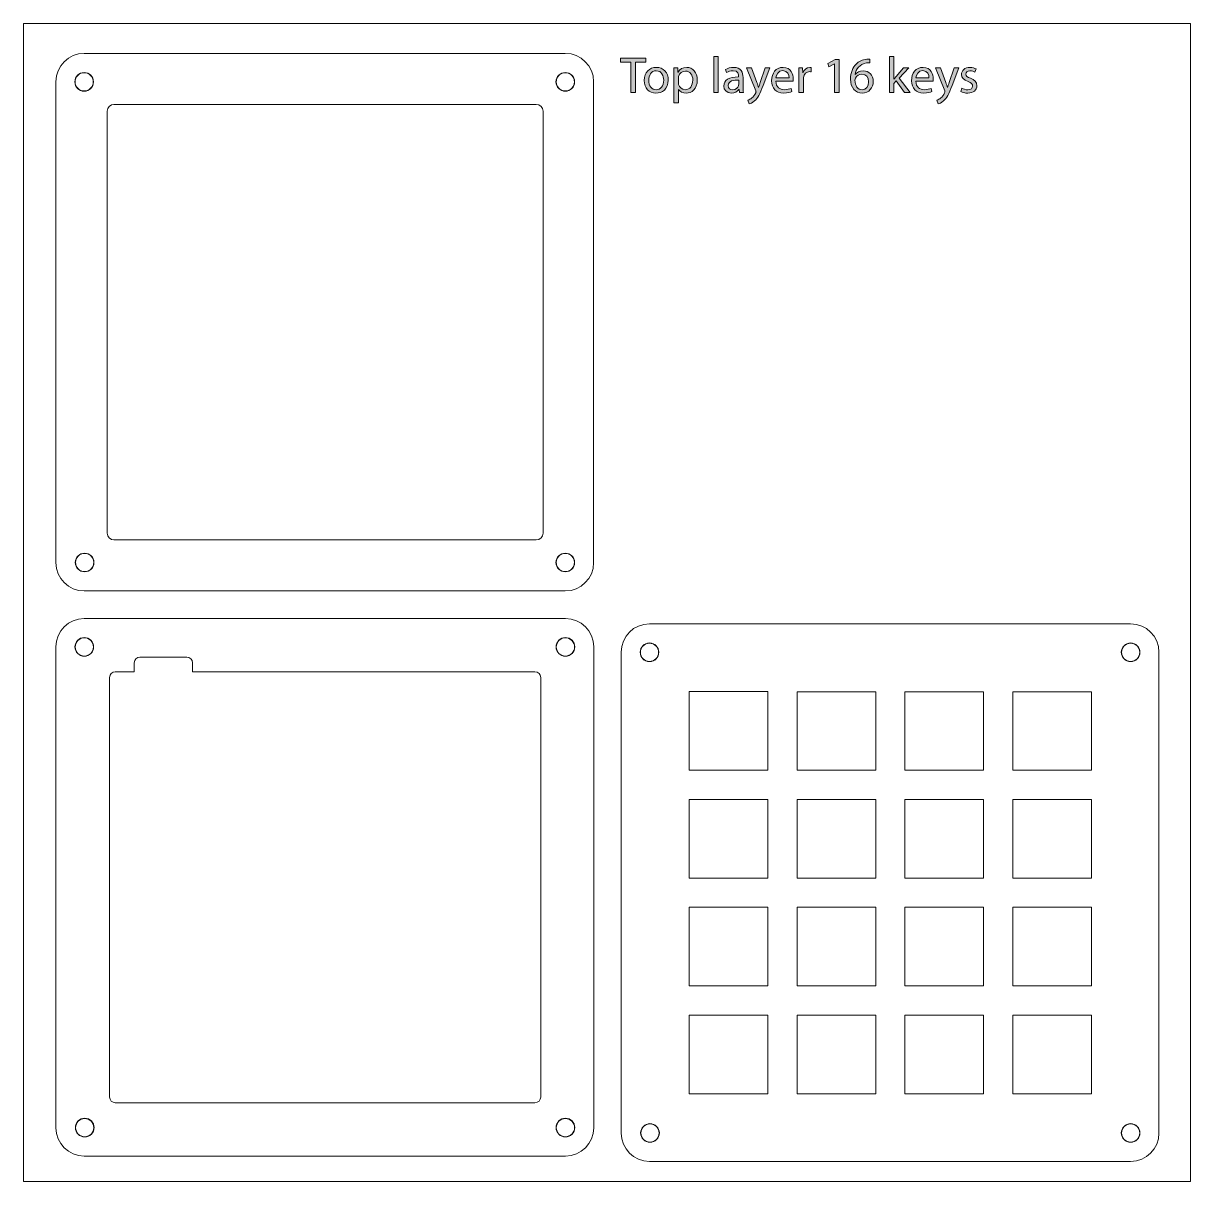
# Model space of a CAD drawing. Header units: millimetres. Extents: x 5 to 670, y 81 to 288.
# Drawn here: x 236.7 to 442.9, y 81.5 to 286.2 of the extents above; entities that cross this region are included whole.
import ezdxf

# ---------------------------------------------------------------- set-up
doc = ezdxf.new("R2010")
doc.units = ezdxf.units.MM
doc.header["$MEASUREMENT"] = 0
doc.layers.add('Hole', color=7, linetype='Continuous', lineweight=0)

# ---------------------------------------------------------------- blocks, each defined once
blk = doc.blocks.new('Block_7')
at = {"layer": 'Hole', "true_color": 0x000000, "transparency": 33554687}
h = blk.add_hatch(color=18, dxfattribs=at)
h.dxf.hatch_style = 2
edge = h.paths.add_edge_path()
edge.add_spline(control_points=[(344.01, 279.36), (344.01, 279.36), (342.17, 279.36), (342.17, 279.36), (342.17, 279.36), (342.17, 280.03), (342.17, 280.03), (342.17, 280.03), (346.66, 280.03), (346.66, 280.03), (346.66, 280.03), (346.66, 279.36), (346.66, 279.36), (346.66, 279.36), (344.8, 279.36), (344.8, 279.36), (344.8, 279.36), (344.8, 273.96), (344.8, 273.96), (344.8, 273.96), (344.01, 273.96), (344.01, 273.96), (344.01, 273.96), (344.01, 279.36), (344.01, 279.36)], knot_values=[0, 0, 0, 0, 1, 1, 1, 2, 2, 2, 3, 3, 3, 4, 4, 4, 5, 5, 5, 6, 6, 6, 7, 7, 7, 8, 8, 8, 8], degree=3, periodic=0)
h = blk.add_hatch(color=18, dxfattribs=at)
h.dxf.hatch_style = 2
edge = h.paths.add_edge_path()
edge.add_spline(control_points=[(347.15, 276.13), (347.15, 275.17), (347.7, 274.45), (348.48, 274.45), (349.23, 274.45), (349.8, 275.17), (349.8, 276.15), (349.8, 276.89), (349.43, 277.82), (348.49, 277.82), (347.56, 277.82), (347.15, 276.96), (347.15, 276.13)], knot_values=[0, 0, 0, 0, 1, 1, 1, 2, 2, 2, 3, 3, 3, 4, 4, 4, 4], degree=3, periodic=0)
edge = h.paths.add_edge_path()
edge.add_spline(control_points=[(350.61, 276.17), (350.61, 274.56), (349.49, 273.86), (348.44, 273.86), (347.26, 273.86), (346.35, 274.72), (346.35, 276.1), (346.35, 277.56), (347.31, 278.42), (348.51, 278.42), (349.76, 278.42), (350.61, 277.51), (350.61, 276.17)], knot_values=[0, 0, 0, 0, 1, 1, 1, 2, 2, 2, 3, 3, 3, 4, 4, 4, 4], degree=3, periodic=0)
h = blk.add_hatch(color=18, dxfattribs=at)
h.dxf.hatch_style = 2
edge = h.paths.add_edge_path()
edge.add_spline(control_points=[(352.39, 275.73), (352.39, 275.62), (352.41, 275.51), (352.43, 275.41), (352.57, 274.86), (353.05, 274.48), (353.61, 274.48), (354.45, 274.48), (354.94, 275.17), (354.94, 276.17), (354.94, 277.04), (354.48, 277.78), (353.64, 277.78), (353.1, 277.78), (352.6, 277.4), (352.44, 276.8), (352.42, 276.7), (352.39, 276.59), (352.39, 276.48), (352.39, 276.48), (352.39, 275.73), (352.39, 275.73)], knot_values=[0, 0, 0, 0, 1, 1, 1, 2, 2, 2, 3, 3, 3, 4, 4, 4, 5, 5, 5, 6, 6, 6, 7, 7, 7, 7], degree=3, periodic=0)
edge = h.paths.add_edge_path()
edge.add_spline(control_points=[(351.61, 276.89), (351.61, 277.45), (351.59, 277.9), (351.57, 278.32), (351.57, 278.32), (352.28, 278.32), (352.28, 278.32), (352.28, 278.32), (352.32, 277.57), (352.32, 277.57), (352.32, 277.57), (352.34, 277.57), (352.34, 277.57), (352.66, 278.1), (353.17, 278.42), (353.88, 278.42), (354.94, 278.42), (355.73, 277.52), (355.73, 276.2), (355.73, 274.63), (354.78, 273.86), (353.75, 273.86), (353.17, 273.86), (352.67, 274.11), (352.41, 274.54), (352.41, 274.54), (352.39, 274.54), (352.39, 274.54), (352.39, 274.54), (352.39, 272.18), (352.39, 272.18), (352.39, 272.18), (351.61, 272.18), (351.61, 272.18), (351.61, 272.18), (351.61, 276.89), (351.61, 276.89)], knot_values=[0, 0, 0, 0, 1, 1, 1, 2, 2, 2, 3, 3, 3, 4, 4, 4, 5, 5, 5, 6, 6, 6, 7, 7, 7, 8, 8, 8, 9, 9, 9, 10, 10, 10, 11, 11, 11, 12, 12, 12, 12], degree=3, periodic=0)
h = blk.add_hatch(color=18, dxfattribs=at)
h.dxf.hatch_style = 2
edge = h.paths.add_edge_path()
edge.add_spline(control_points=[(358.64, 280.35), (358.64, 280.35), (359.43, 280.35), (359.43, 280.35), (359.43, 280.35), (359.43, 273.96), (359.43, 273.96), (359.43, 273.96), (358.64, 273.96), (358.64, 273.96), (358.64, 273.96), (358.64, 280.35), (358.64, 280.35)], knot_values=[0, 0, 0, 0, 1, 1, 1, 2, 2, 2, 3, 3, 3, 4, 4, 4, 4], degree=3, periodic=0)
h = blk.add_hatch(color=18, dxfattribs=at)
h.dxf.hatch_style = 2
edge = h.paths.add_edge_path()
edge.add_spline(control_points=[(363.05, 276.18), (362.19, 276.2), (361.21, 276.05), (361.21, 275.2), (361.21, 274.69), (361.55, 274.45), (361.96, 274.45), (362.52, 274.45), (362.88, 274.81), (363.01, 275.17), (363.04, 275.26), (363.05, 275.35), (363.05, 275.43), (363.05, 275.43), (363.05, 276.18), (363.05, 276.18)], knot_values=[0, 0, 0, 0, 1, 1, 1, 2, 2, 2, 3, 3, 3, 4, 4, 4, 5, 5, 5, 5], degree=3, periodic=0)
edge = h.paths.add_edge_path()
edge.add_spline(control_points=[(363.17, 273.96), (363.17, 273.96), (363.11, 274.51), (363.11, 274.51), (363.11, 274.51), (363.08, 274.51), (363.08, 274.51), (362.84, 274.17), (362.37, 273.86), (361.75, 273.86), (360.87, 273.86), (360.42, 274.48), (360.42, 275.11), (360.42, 276.17), (361.35, 276.74), (363.04, 276.73), (363.04, 276.73), (363.04, 276.82), (363.04, 276.82), (363.04, 277.18), (362.94, 277.83), (362.05, 277.83), (361.64, 277.83), (361.22, 277.7), (360.91, 277.51), (360.91, 277.51), (360.73, 278.03), (360.73, 278.03), (361.09, 278.26), (361.61, 278.42), (362.16, 278.42), (363.5, 278.42), (363.82, 277.51), (363.82, 276.63), (363.82, 276.63), (363.82, 275), (363.82, 275), (363.82, 274.63), (363.84, 274.26), (363.89, 273.96), (363.89, 273.96), (363.17, 273.96), (363.17, 273.96)], knot_values=[0, 0, 0, 0, 1, 1, 1, 2, 2, 2, 3, 3, 3, 4, 4, 4, 5, 5, 5, 6, 6, 6, 7, 7, 7, 8, 8, 8, 9, 9, 9, 10, 10, 10, 11, 11, 11, 12, 12, 12, 13, 13, 13, 14, 14, 14, 14], degree=3, periodic=0)
h = blk.add_hatch(color=18, dxfattribs=at)
h.dxf.hatch_style = 2
edge = h.paths.add_edge_path()
edge.add_spline(control_points=[(371.94, 276.56), (371.95, 277.06), (371.73, 277.85), (370.84, 277.85), (370.04, 277.85), (369.69, 277.11), (369.62, 276.56), (369.62, 276.56), (371.94, 276.56), (371.94, 276.56)], knot_values=[0, 0, 0, 0, 1, 1, 1, 2, 2, 2, 3, 3, 3, 3], degree=3, periodic=0)
edge = h.paths.add_edge_path()
edge.add_spline(control_points=[(369.62, 275.99), (369.63, 274.92), (370.32, 274.48), (371.11, 274.48), (371.68, 274.48), (372.02, 274.58), (372.32, 274.71), (372.32, 274.71), (372.45, 274.14), (372.45, 274.14), (372.17, 274.01), (371.69, 273.87), (371, 273.87), (369.66, 273.87), (368.86, 274.75), (368.86, 276.07), (368.86, 277.38), (369.63, 278.42), (370.9, 278.42), (372.32, 278.42), (372.7, 277.16), (372.7, 276.36), (372.7, 276.2), (372.68, 276.07), (372.68, 275.99), (372.68, 275.99), (369.62, 275.99), (369.62, 275.99)], knot_values=[0, 0, 0, 0, 1, 1, 1, 2, 2, 2, 3, 3, 3, 4, 4, 4, 5, 5, 5, 6, 6, 6, 7, 7, 7, 8, 8, 8, 9, 9, 9, 9], degree=3, periodic=0)
h = blk.add_hatch(color=18, dxfattribs=at)
h.dxf.hatch_style = 2
edge = h.paths.add_edge_path()
edge.add_spline(control_points=[(373.68, 276.96), (373.68, 277.47), (373.67, 277.91), (373.65, 278.32), (373.65, 278.32), (374.34, 278.32), (374.34, 278.32), (374.34, 278.32), (374.37, 277.46), (374.37, 277.46), (374.37, 277.46), (374.4, 277.46), (374.4, 277.46), (374.6, 278.05), (375.08, 278.42), (375.61, 278.42), (375.7, 278.42), (375.76, 278.41), (375.83, 278.39), (375.83, 278.39), (375.83, 277.64), (375.83, 277.64), (375.75, 277.66), (375.67, 277.67), (375.56, 277.67), (375.01, 277.67), (374.61, 277.25), (374.5, 276.65), (374.48, 276.54), (374.47, 276.42), (374.47, 276.28), (374.47, 276.28), (374.47, 273.96), (374.47, 273.96), (374.47, 273.96), (373.68, 273.96), (373.68, 273.96), (373.68, 273.96), (373.68, 276.96), (373.68, 276.96)], knot_values=[0, 0, 0, 0, 1, 1, 1, 2, 2, 2, 3, 3, 3, 4, 4, 4, 5, 5, 5, 6, 6, 6, 7, 7, 7, 8, 8, 8, 9, 9, 9, 10, 10, 10, 11, 11, 11, 12, 12, 12, 13, 13, 13, 13], degree=3, periodic=0)
h = blk.add_hatch(color=18, dxfattribs=at)
h.dxf.hatch_style = 2
edge = h.paths.add_edge_path()
edge.add_spline(control_points=[(380, 279.07), (380, 279.07), (379.98, 279.07), (379.98, 279.07), (379.98, 279.07), (378.97, 278.52), (378.97, 278.52), (378.97, 278.52), (378.81, 279.13), (378.81, 279.13), (378.81, 279.13), (380.09, 279.81), (380.09, 279.81), (380.09, 279.81), (380.77, 279.81), (380.77, 279.81), (380.77, 279.81), (380.77, 273.96), (380.77, 273.96), (380.77, 273.96), (380, 273.96), (380, 273.96), (380, 273.96), (380, 279.07), (380, 279.07)], knot_values=[0, 0, 0, 0, 1, 1, 1, 2, 2, 2, 3, 3, 3, 4, 4, 4, 5, 5, 5, 6, 6, 6, 7, 7, 7, 8, 8, 8, 8], degree=3, periodic=0)
h = blk.add_hatch(color=18, dxfattribs=at)
h.dxf.hatch_style = 2
edge = h.paths.add_edge_path()
edge.add_spline(control_points=[(386.01, 275.88), (386.01, 276.71), (385.54, 277.22), (384.81, 277.22), (384.33, 277.22), (383.89, 276.92), (383.67, 276.5), (383.62, 276.41), (383.58, 276.29), (383.58, 276.15), (383.6, 275.18), (384.04, 274.47), (384.87, 274.47), (385.55, 274.47), (386.01, 275.04), (386.01, 275.88)], knot_values=[0, 0, 0, 0, 1, 1, 1, 2, 2, 2, 3, 3, 3, 4, 4, 4, 5, 5, 5, 5], degree=3, periodic=0)
edge = h.paths.add_edge_path()
edge.add_spline(control_points=[(386.24, 279.25), (386.08, 279.26), (385.87, 279.25), (385.64, 279.22), (384.4, 279.01), (383.75, 278.1), (383.61, 277.14), (383.61, 277.14), (383.64, 277.14), (383.64, 277.14), (383.92, 277.51), (384.4, 277.81), (385.05, 277.81), (386.09, 277.81), (386.81, 277.06), (386.81, 275.92), (386.81, 274.85), (386.09, 273.86), (384.87, 273.86), (383.62, 273.86), (382.8, 274.83), (382.8, 276.35), (382.8, 277.51), (383.21, 278.42), (383.79, 278.99), (384.28, 279.47), (384.92, 279.76), (385.66, 279.86), (385.9, 279.89), (386.09, 279.9), (386.24, 279.9), (386.24, 279.9), (386.24, 279.25), (386.24, 279.25)], knot_values=[0, 0, 0, 0, 1, 1, 1, 2, 2, 2, 3, 3, 3, 4, 4, 4, 5, 5, 5, 6, 6, 6, 7, 7, 7, 8, 8, 8, 9, 9, 9, 10, 10, 10, 11, 11, 11, 11], degree=3, periodic=0)
h = blk.add_hatch(color=18, dxfattribs=at)
h.dxf.hatch_style = 2
edge = h.paths.add_edge_path()
edge.add_spline(control_points=[(390.46, 276.32), (390.46, 276.32), (390.48, 276.32), (390.48, 276.32), (390.59, 276.47), (390.74, 276.66), (390.86, 276.81), (390.86, 276.81), (392.14, 278.32), (392.14, 278.32), (392.14, 278.32), (393.1, 278.32), (393.1, 278.32), (393.1, 278.32), (391.41, 276.53), (391.41, 276.53), (391.41, 276.53), (393.33, 273.96), (393.33, 273.96), (393.33, 273.96), (392.37, 273.96), (392.37, 273.96), (392.37, 273.96), (390.86, 276.05), (390.86, 276.05), (390.86, 276.05), (390.46, 275.6), (390.46, 275.6), (390.46, 275.6), (390.46, 273.96), (390.46, 273.96), (390.46, 273.96), (389.68, 273.96), (389.68, 273.96), (389.68, 273.96), (389.68, 280.35), (389.68, 280.35), (389.68, 280.35), (390.46, 280.35), (390.46, 280.35), (390.46, 280.35), (390.46, 276.32), (390.46, 276.32)], knot_values=[0, 0, 0, 0, 1, 1, 1, 2, 2, 2, 3, 3, 3, 4, 4, 4, 5, 5, 5, 6, 6, 6, 7, 7, 7, 8, 8, 8, 9, 9, 9, 10, 10, 10, 11, 11, 11, 12, 12, 12, 13, 13, 13, 14, 14, 14, 14], degree=3, periodic=0)
h = blk.add_hatch(color=18, dxfattribs=at)
h.dxf.hatch_style = 2
edge = h.paths.add_edge_path()
edge.add_spline(control_points=[(396.66, 276.56), (396.67, 277.06), (396.45, 277.85), (395.56, 277.85), (394.76, 277.85), (394.41, 277.11), (394.35, 276.56), (394.35, 276.56), (396.66, 276.56), (396.66, 276.56)], knot_values=[0, 0, 0, 0, 1, 1, 1, 2, 2, 2, 3, 3, 3, 3], degree=3, periodic=0)
edge = h.paths.add_edge_path()
edge.add_spline(control_points=[(394.34, 275.99), (394.36, 274.92), (395.04, 274.48), (395.83, 274.48), (396.4, 274.48), (396.74, 274.58), (397.04, 274.71), (397.04, 274.71), (397.17, 274.14), (397.17, 274.14), (396.89, 274.01), (396.42, 273.87), (395.72, 273.87), (394.38, 273.87), (393.58, 274.75), (393.58, 276.07), (393.58, 277.38), (394.36, 278.42), (395.63, 278.42), (397.05, 278.42), (397.43, 277.16), (397.43, 276.36), (397.43, 276.2), (397.41, 276.07), (397.4, 275.99), (397.4, 275.99), (394.34, 275.99), (394.34, 275.99)], knot_values=[0, 0, 0, 0, 1, 1, 1, 2, 2, 2, 3, 3, 3, 4, 4, 4, 5, 5, 5, 6, 6, 6, 7, 7, 7, 8, 8, 8, 9, 9, 9, 9], degree=3, periodic=0)
h = blk.add_hatch(color=18, dxfattribs=at)
h.dxf.hatch_style = 2
edge = h.paths.add_edge_path()
edge.add_spline(control_points=[(402.48, 274.77), (402.72, 274.62), (403.13, 274.45), (403.53, 274.45), (404.1, 274.45), (404.37, 274.74), (404.37, 275.1), (404.37, 275.48), (404.15, 275.69), (403.56, 275.9), (402.78, 276.18), (402.41, 276.61), (402.41, 277.14), (402.41, 277.84), (402.98, 278.42), (403.91, 278.42), (404.36, 278.42), (404.74, 278.29), (404.99, 278.14), (404.99, 278.14), (404.79, 277.57), (404.79, 277.57), (404.62, 277.68), (404.3, 277.82), (403.9, 277.82), (403.43, 277.82), (403.17, 277.55), (403.17, 277.23), (403.17, 276.87), (403.43, 276.7), (404, 276.49), (404.75, 276.2), (405.14, 275.82), (405.14, 275.17), (405.14, 274.41), (404.54, 273.87), (403.51, 273.87), (403.03, 273.87), (402.59, 273.99), (402.29, 274.17), (402.29, 274.17), (402.48, 274.77), (402.48, 274.77)], knot_values=[0, 0, 0, 0, 1, 1, 1, 2, 2, 2, 3, 3, 3, 4, 4, 4, 5, 5, 5, 6, 6, 6, 7, 7, 7, 8, 8, 8, 9, 9, 9, 10, 10, 10, 11, 11, 11, 12, 12, 12, 13, 13, 13, 14, 14, 14, 14], degree=3, periodic=0)
h = blk.add_hatch(color=18, dxfattribs=at)
h.dxf.hatch_style = 2
edge = h.paths.add_edge_path()
edge.add_spline(control_points=[(365.31, 278.32), (365.31, 278.32), (366.27, 275.74), (366.27, 275.74), (366.37, 275.45), (366.47, 275.11), (366.55, 274.85), (366.55, 274.85), (366.56, 274.85), (366.56, 274.85), (366.65, 275.11), (366.74, 275.45), (366.84, 275.76), (366.84, 275.76), (367.71, 278.32), (367.71, 278.32), (367.71, 278.32), (368.54, 278.32), (368.54, 278.32), (368.54, 278.32), (367.36, 275.21), (367.36, 275.21), (366.79, 273.72), (366.4, 272.95), (365.86, 272.48), (365.48, 272.14), (365.09, 272.01), (364.89, 271.97), (364.89, 271.97), (364.69, 272.64), (364.69, 272.64), (364.89, 272.7), (365.15, 272.83), (365.39, 273.02), (365.6, 273.19), (365.87, 273.5), (366.05, 273.91), (366.09, 273.99), (366.11, 274.05), (366.11, 274.09), (366.11, 274.14), (366.1, 274.2), (366.06, 274.3), (366.06, 274.3), (364.45, 278.32), (364.45, 278.32), (364.45, 278.32), (365.31, 278.32), (365.31, 278.32)], knot_values=[0, 0, 0, 0, 1, 1, 1, 2, 2, 2, 3, 3, 3, 4, 4, 4, 5, 5, 5, 6, 6, 6, 7, 7, 7, 8, 8, 8, 9, 9, 9, 10, 10, 10, 11, 11, 11, 12, 12, 12, 13, 13, 13, 14, 14, 14, 15, 15, 15, 16, 16, 16, 16], degree=3, periodic=0)
h = blk.add_hatch(color=18, dxfattribs=at)
h.dxf.hatch_style = 2
edge = h.paths.add_edge_path()
edge.add_spline(control_points=[(398.69, 278.32), (398.69, 278.32), (399.65, 275.74), (399.65, 275.74), (399.75, 275.45), (399.85, 275.11), (399.93, 274.85), (399.93, 274.85), (399.95, 274.85), (399.95, 274.85), (400.03, 275.11), (400.12, 275.45), (400.22, 275.76), (400.22, 275.76), (401.09, 278.32), (401.09, 278.32), (401.09, 278.32), (401.93, 278.32), (401.93, 278.32), (401.93, 278.32), (400.74, 275.21), (400.74, 275.21), (400.17, 273.72), (399.78, 272.95), (399.24, 272.48), (398.86, 272.14), (398.47, 272.01), (398.27, 271.97), (398.27, 271.97), (398.07, 272.64), (398.07, 272.64), (398.27, 272.7), (398.53, 272.83), (398.77, 273.02), (398.98, 273.19), (399.25, 273.5), (399.43, 273.91), (399.47, 273.99), (399.49, 274.05), (399.49, 274.09), (399.49, 274.14), (399.48, 274.2), (399.44, 274.3), (399.44, 274.3), (397.83, 278.32), (397.83, 278.32), (397.83, 278.32), (398.69, 278.32), (398.69, 278.32)], knot_values=[0, 0, 0, 0, 1, 1, 1, 2, 2, 2, 3, 3, 3, 4, 4, 4, 5, 5, 5, 6, 6, 6, 7, 7, 7, 8, 8, 8, 9, 9, 9, 10, 10, 10, 11, 11, 11, 12, 12, 12, 13, 13, 13, 14, 14, 14, 15, 15, 15, 16, 16, 16, 16], degree=3, periodic=0)
at = {"layer": 'Hole'}
for points, knots in [([(344.01, 279.36), (344.01, 279.36), (342.17, 279.36), (342.17, 279.36), (342.17, 279.36), (342.17, 280.03), (342.17, 280.03), (342.17, 280.03), (346.66, 280.03), (346.66, 280.03), (346.66, 280.03), (346.66, 279.36), (346.66, 279.36), (346.66, 279.36), (344.8, 279.36), (344.8, 279.36), (344.8, 279.36), (344.8, 273.96), (344.8, 273.96), (344.8, 273.96), (344.01, 273.96), (344.01, 273.96), (344.01, 273.96), (344.01, 279.36), (344.01, 279.36)], [0, 0, 0, 0, 1, 1, 1, 2, 2, 2, 3, 3, 3, 4, 4, 4, 5, 5, 5, 6, 6, 6, 7, 7, 7, 8, 8, 8, 8]), ([(350.61, 276.17), (350.61, 274.56), (349.49, 273.86), (348.44, 273.86), (347.26, 273.86), (346.35, 274.72), (346.35, 276.1), (346.35, 277.56), (347.31, 278.42), (348.51, 278.42), (349.76, 278.42), (350.61, 277.51), (350.61, 276.17)], [0, 0, 0, 0, 1, 1, 1, 2, 2, 2, 3, 3, 3, 4, 4, 4, 4]), ([(351.61, 276.89), (351.61, 277.45), (351.59, 277.9), (351.57, 278.32), (351.57, 278.32), (352.28, 278.32), (352.28, 278.32), (352.28, 278.32), (352.32, 277.57), (352.32, 277.57), (352.32, 277.57), (352.34, 277.57), (352.34, 277.57), (352.66, 278.1), (353.17, 278.42), (353.88, 278.42), (354.94, 278.42), (355.73, 277.52), (355.73, 276.2), (355.73, 274.63), (354.78, 273.86), (353.75, 273.86), (353.17, 273.86), (352.67, 274.11), (352.41, 274.54), (352.41, 274.54), (352.39, 274.54), (352.39, 274.54), (352.39, 274.54), (352.39, 272.18), (352.39, 272.18), (352.39, 272.18), (351.61, 272.18), (351.61, 272.18), (351.61, 272.18), (351.61, 276.89), (351.61, 276.89)], [0, 0, 0, 0, 1, 1, 1, 2, 2, 2, 3, 3, 3, 4, 4, 4, 5, 5, 5, 6, 6, 6, 7, 7, 7, 8, 8, 8, 9, 9, 9, 10, 10, 10, 11, 11, 11, 12, 12, 12, 12]), ([(358.64, 280.35), (358.64, 280.35), (359.43, 280.35), (359.43, 280.35), (359.43, 280.35), (359.43, 273.96), (359.43, 273.96), (359.43, 273.96), (358.64, 273.96), (358.64, 273.96), (358.64, 273.96), (358.64, 280.35), (358.64, 280.35)], [0, 0, 0, 0, 1, 1, 1, 2, 2, 2, 3, 3, 3, 4, 4, 4, 4]), ([(363.17, 273.96), (363.17, 273.96), (363.11, 274.51), (363.11, 274.51), (363.11, 274.51), (363.08, 274.51), (363.08, 274.51), (362.84, 274.17), (362.37, 273.86), (361.75, 273.86), (360.87, 273.86), (360.42, 274.48), (360.42, 275.11), (360.42, 276.17), (361.35, 276.74), (363.04, 276.73), (363.04, 276.73), (363.04, 276.82), (363.04, 276.82), (363.04, 277.18), (362.94, 277.83), (362.05, 277.83), (361.64, 277.83), (361.22, 277.7), (360.91, 277.51), (360.91, 277.51), (360.73, 278.03), (360.73, 278.03), (361.09, 278.26), (361.61, 278.42), (362.16, 278.42), (363.5, 278.42), (363.82, 277.51), (363.82, 276.63), (363.82, 276.63), (363.82, 275), (363.82, 275), (363.82, 274.63), (363.84, 274.26), (363.89, 273.96), (363.89, 273.96), (363.17, 273.96), (363.17, 273.96)], [0, 0, 0, 0, 1, 1, 1, 2, 2, 2, 3, 3, 3, 4, 4, 4, 5, 5, 5, 6, 6, 6, 7, 7, 7, 8, 8, 8, 9, 9, 9, 10, 10, 10, 11, 11, 11, 12, 12, 12, 13, 13, 13, 14, 14, 14, 14]), ([(369.62, 275.99), (369.63, 274.92), (370.32, 274.48), (371.11, 274.48), (371.68, 274.48), (372.02, 274.58), (372.32, 274.71), (372.32, 274.71), (372.45, 274.14), (372.45, 274.14), (372.17, 274.01), (371.69, 273.87), (371, 273.87), (369.66, 273.87), (368.86, 274.75), (368.86, 276.07), (368.86, 277.38), (369.63, 278.42), (370.9, 278.42), (372.32, 278.42), (372.7, 277.16), (372.7, 276.36), (372.7, 276.2), (372.68, 276.07), (372.68, 275.99), (372.68, 275.99), (369.62, 275.99), (369.62, 275.99)], [0, 0, 0, 0, 1, 1, 1, 2, 2, 2, 3, 3, 3, 4, 4, 4, 5, 5, 5, 6, 6, 6, 7, 7, 7, 8, 8, 8, 9, 9, 9, 9]), ([(373.68, 276.96), (373.68, 277.47), (373.67, 277.91), (373.65, 278.32), (373.65, 278.32), (374.34, 278.32), (374.34, 278.32), (374.34, 278.32), (374.37, 277.46), (374.37, 277.46), (374.37, 277.46), (374.4, 277.46), (374.4, 277.46), (374.6, 278.05), (375.08, 278.42), (375.61, 278.42), (375.7, 278.42), (375.76, 278.41), (375.83, 278.39), (375.83, 278.39), (375.83, 277.64), (375.83, 277.64), (375.75, 277.66), (375.67, 277.67), (375.56, 277.67), (375.01, 277.67), (374.61, 277.25), (374.5, 276.65), (374.48, 276.54), (374.47, 276.42), (374.47, 276.28), (374.47, 276.28), (374.47, 273.96), (374.47, 273.96), (374.47, 273.96), (373.68, 273.96), (373.68, 273.96), (373.68, 273.96), (373.68, 276.96), (373.68, 276.96)], [0, 0, 0, 0, 1, 1, 1, 2, 2, 2, 3, 3, 3, 4, 4, 4, 5, 5, 5, 6, 6, 6, 7, 7, 7, 8, 8, 8, 9, 9, 9, 10, 10, 10, 11, 11, 11, 12, 12, 12, 13, 13, 13, 13]), ([(380, 279.07), (380, 279.07), (379.98, 279.07), (379.98, 279.07), (379.98, 279.07), (378.97, 278.52), (378.97, 278.52), (378.97, 278.52), (378.81, 279.13), (378.81, 279.13), (378.81, 279.13), (380.09, 279.81), (380.09, 279.81), (380.09, 279.81), (380.77, 279.81), (380.77, 279.81), (380.77, 279.81), (380.77, 273.96), (380.77, 273.96), (380.77, 273.96), (380, 273.96), (380, 273.96), (380, 273.96), (380, 279.07), (380, 279.07)], [0, 0, 0, 0, 1, 1, 1, 2, 2, 2, 3, 3, 3, 4, 4, 4, 5, 5, 5, 6, 6, 6, 7, 7, 7, 8, 8, 8, 8]), ([(386.24, 279.25), (386.08, 279.26), (385.87, 279.25), (385.64, 279.22), (384.4, 279.01), (383.75, 278.1), (383.61, 277.14), (383.61, 277.14), (383.64, 277.14), (383.64, 277.14), (383.92, 277.51), (384.4, 277.81), (385.05, 277.81), (386.09, 277.81), (386.81, 277.06), (386.81, 275.92), (386.81, 274.85), (386.09, 273.86), (384.87, 273.86), (383.62, 273.86), (382.8, 274.83), (382.8, 276.35), (382.8, 277.51), (383.21, 278.42), (383.79, 278.99), (384.28, 279.47), (384.92, 279.76), (385.66, 279.86), (385.9, 279.89), (386.09, 279.9), (386.24, 279.9), (386.24, 279.9), (386.24, 279.25), (386.24, 279.25)], [0, 0, 0, 0, 1, 1, 1, 2, 2, 2, 3, 3, 3, 4, 4, 4, 5, 5, 5, 6, 6, 6, 7, 7, 7, 8, 8, 8, 9, 9, 9, 10, 10, 10, 11, 11, 11, 11]), ([(390.46, 276.32), (390.46, 276.32), (390.48, 276.32), (390.48, 276.32), (390.59, 276.47), (390.74, 276.66), (390.86, 276.81), (390.86, 276.81), (392.14, 278.32), (392.14, 278.32), (392.14, 278.32), (393.1, 278.32), (393.1, 278.32), (393.1, 278.32), (391.41, 276.53), (391.41, 276.53), (391.41, 276.53), (393.33, 273.96), (393.33, 273.96), (393.33, 273.96), (392.37, 273.96), (392.37, 273.96), (392.37, 273.96), (390.86, 276.05), (390.86, 276.05), (390.86, 276.05), (390.46, 275.6), (390.46, 275.6), (390.46, 275.6), (390.46, 273.96), (390.46, 273.96), (390.46, 273.96), (389.68, 273.96), (389.68, 273.96), (389.68, 273.96), (389.68, 280.35), (389.68, 280.35), (389.68, 280.35), (390.46, 280.35), (390.46, 280.35), (390.46, 280.35), (390.46, 276.32), (390.46, 276.32)], [0, 0, 0, 0, 1, 1, 1, 2, 2, 2, 3, 3, 3, 4, 4, 4, 5, 5, 5, 6, 6, 6, 7, 7, 7, 8, 8, 8, 9, 9, 9, 10, 10, 10, 11, 11, 11, 12, 12, 12, 13, 13, 13, 14, 14, 14, 14]), ([(394.34, 275.99), (394.36, 274.92), (395.04, 274.48), (395.83, 274.48), (396.4, 274.48), (396.74, 274.58), (397.04, 274.71), (397.04, 274.71), (397.17, 274.14), (397.17, 274.14), (396.89, 274.01), (396.42, 273.87), (395.72, 273.87), (394.38, 273.87), (393.58, 274.75), (393.58, 276.07), (393.58, 277.38), (394.36, 278.42), (395.63, 278.42), (397.05, 278.42), (397.43, 277.16), (397.43, 276.36), (397.43, 276.2), (397.41, 276.07), (397.4, 275.99), (397.4, 275.99), (394.34, 275.99), (394.34, 275.99)], [0, 0, 0, 0, 1, 1, 1, 2, 2, 2, 3, 3, 3, 4, 4, 4, 5, 5, 5, 6, 6, 6, 7, 7, 7, 8, 8, 8, 9, 9, 9, 9]), ([(402.48, 274.77), (402.72, 274.62), (403.13, 274.45), (403.53, 274.45), (404.1, 274.45), (404.37, 274.74), (404.37, 275.1), (404.37, 275.48), (404.15, 275.69), (403.56, 275.9), (402.78, 276.18), (402.41, 276.61), (402.41, 277.14), (402.41, 277.84), (402.98, 278.42), (403.91, 278.42), (404.36, 278.42), (404.74, 278.29), (404.99, 278.14), (404.99, 278.14), (404.79, 277.57), (404.79, 277.57), (404.62, 277.68), (404.3, 277.82), (403.9, 277.82), (403.43, 277.82), (403.17, 277.55), (403.17, 277.23), (403.17, 276.87), (403.43, 276.7), (404, 276.49), (404.75, 276.2), (405.14, 275.82), (405.14, 275.17), (405.14, 274.41), (404.54, 273.87), (403.51, 273.87), (403.03, 273.87), (402.59, 273.99), (402.29, 274.17), (402.29, 274.17), (402.48, 274.77), (402.48, 274.77)], [0, 0, 0, 0, 1, 1, 1, 2, 2, 2, 3, 3, 3, 4, 4, 4, 5, 5, 5, 6, 6, 6, 7, 7, 7, 8, 8, 8, 9, 9, 9, 10, 10, 10, 11, 11, 11, 12, 12, 12, 13, 13, 13, 14, 14, 14, 14]), ([(347.15, 276.13), (347.15, 275.17), (347.7, 274.45), (348.48, 274.45), (349.23, 274.45), (349.8, 275.17), (349.8, 276.15), (349.8, 276.89), (349.43, 277.82), (348.49, 277.82), (347.56, 277.82), (347.15, 276.96), (347.15, 276.13)], [0, 0, 0, 0, 1, 1, 1, 2, 2, 2, 3, 3, 3, 4, 4, 4, 4]), ([(352.39, 275.73), (352.39, 275.62), (352.41, 275.51), (352.43, 275.41), (352.57, 274.86), (353.05, 274.48), (353.61, 274.48), (354.45, 274.48), (354.94, 275.17), (354.94, 276.17), (354.94, 277.04), (354.48, 277.78), (353.64, 277.78), (353.1, 277.78), (352.6, 277.4), (352.44, 276.8), (352.42, 276.7), (352.39, 276.59), (352.39, 276.48), (352.39, 276.48), (352.39, 275.73), (352.39, 275.73)], [0, 0, 0, 0, 1, 1, 1, 2, 2, 2, 3, 3, 3, 4, 4, 4, 5, 5, 5, 6, 6, 6, 7, 7, 7, 7]), ([(365.31, 278.32), (365.31, 278.32), (366.27, 275.74), (366.27, 275.74), (366.37, 275.45), (366.47, 275.11), (366.55, 274.85), (366.55, 274.85), (366.56, 274.85), (366.56, 274.85), (366.65, 275.11), (366.74, 275.45), (366.84, 275.76), (366.84, 275.76), (367.71, 278.32), (367.71, 278.32), (367.71, 278.32), (368.54, 278.32), (368.54, 278.32), (368.54, 278.32), (367.36, 275.21), (367.36, 275.21), (366.79, 273.72), (366.4, 272.95), (365.86, 272.48), (365.48, 272.14), (365.09, 272.01), (364.89, 271.97), (364.89, 271.97), (364.69, 272.64), (364.69, 272.64), (364.89, 272.7), (365.15, 272.83), (365.39, 273.02), (365.6, 273.19), (365.87, 273.5), (366.05, 273.91), (366.09, 273.99), (366.11, 274.05), (366.11, 274.09), (366.11, 274.14), (366.1, 274.2), (366.06, 274.3), (366.06, 274.3), (364.45, 278.32), (364.45, 278.32), (364.45, 278.32), (365.31, 278.32), (365.31, 278.32)], [0, 0, 0, 0, 1, 1, 1, 2, 2, 2, 3, 3, 3, 4, 4, 4, 5, 5, 5, 6, 6, 6, 7, 7, 7, 8, 8, 8, 9, 9, 9, 10, 10, 10, 11, 11, 11, 12, 12, 12, 13, 13, 13, 14, 14, 14, 15, 15, 15, 16, 16, 16, 16]), ([(371.94, 276.56), (371.95, 277.06), (371.73, 277.85), (370.84, 277.85), (370.04, 277.85), (369.69, 277.11), (369.62, 276.56), (369.62, 276.56), (371.94, 276.56), (371.94, 276.56)], [0, 0, 0, 0, 1, 1, 1, 2, 2, 2, 3, 3, 3, 3]), ([(386.01, 275.88), (386.01, 276.71), (385.54, 277.22), (384.81, 277.22), (384.33, 277.22), (383.89, 276.92), (383.67, 276.5), (383.62, 276.41), (383.58, 276.29), (383.58, 276.15), (383.6, 275.18), (384.04, 274.47), (384.87, 274.47), (385.55, 274.47), (386.01, 275.04), (386.01, 275.88)], [0, 0, 0, 0, 1, 1, 1, 2, 2, 2, 3, 3, 3, 4, 4, 4, 5, 5, 5, 5]), ([(396.66, 276.56), (396.67, 277.06), (396.45, 277.85), (395.56, 277.85), (394.76, 277.85), (394.41, 277.11), (394.35, 276.56), (394.35, 276.56), (396.66, 276.56), (396.66, 276.56)], [0, 0, 0, 0, 1, 1, 1, 2, 2, 2, 3, 3, 3, 3]), ([(398.69, 278.32), (398.69, 278.32), (399.65, 275.74), (399.65, 275.74), (399.75, 275.45), (399.85, 275.11), (399.93, 274.85), (399.93, 274.85), (399.95, 274.85), (399.95, 274.85), (400.03, 275.11), (400.12, 275.45), (400.22, 275.76), (400.22, 275.76), (401.09, 278.32), (401.09, 278.32), (401.09, 278.32), (401.93, 278.32), (401.93, 278.32), (401.93, 278.32), (400.74, 275.21), (400.74, 275.21), (400.17, 273.72), (399.78, 272.95), (399.24, 272.48), (398.86, 272.14), (398.47, 272.01), (398.27, 271.97), (398.27, 271.97), (398.07, 272.64), (398.07, 272.64), (398.27, 272.7), (398.53, 272.83), (398.77, 273.02), (398.98, 273.19), (399.25, 273.5), (399.43, 273.91), (399.47, 273.99), (399.49, 274.05), (399.49, 274.09), (399.49, 274.14), (399.48, 274.2), (399.44, 274.3), (399.44, 274.3), (397.83, 278.32), (397.83, 278.32), (397.83, 278.32), (398.69, 278.32), (398.69, 278.32)], [0, 0, 0, 0, 1, 1, 1, 2, 2, 2, 3, 3, 3, 4, 4, 4, 5, 5, 5, 6, 6, 6, 7, 7, 7, 8, 8, 8, 9, 9, 9, 10, 10, 10, 11, 11, 11, 12, 12, 12, 13, 13, 13, 14, 14, 14, 15, 15, 15, 16, 16, 16, 16]), ([(363.05, 276.18), (362.19, 276.2), (361.21, 276.05), (361.21, 275.2), (361.21, 274.69), (361.55, 274.45), (361.96, 274.45), (362.52, 274.45), (362.88, 274.81), (363.01, 275.17), (363.04, 275.26), (363.05, 275.35), (363.05, 275.43), (363.05, 275.43), (363.05, 276.18), (363.05, 276.18)], [0, 0, 0, 0, 1, 1, 1, 2, 2, 2, 3, 3, 3, 4, 4, 4, 5, 5, 5, 5])]:
    blk.add_open_spline(points, degree=3, knots=knots, dxfattribs=at)

msp = doc.modelspace()

# ---------------------------------------------------------------- linework, layer by layer
at = {"layer": 'Hole', "color": 250, "lineweight": 9, "true_color": 0x1d1d1b}
for points in [[(442.89, 81.5), (236.68, 81.5), (236.68, 286.2), (442.89, 286.2)], [(368.19, 154.2), (354.29, 154.2), (354.29, 168.1), (368.19, 168.1), (368.19, 154.2)], [(387.27, 154.19), (373.37, 154.19), (373.37, 168.09), (387.27, 168.09), (387.27, 154.19)], [(406.32, 154.19), (392.42, 154.19), (392.42, 168.09), (406.32, 168.09), (406.32, 154.19)], [(425.37, 154.19), (411.47, 154.19), (411.47, 168.09), (425.37, 168.09), (425.37, 154.19)], [(368.22, 135.14), (354.32, 135.14), (354.32, 149.04), (368.22, 149.04), (368.22, 135.14)], [(387.27, 135.14), (373.37, 135.14), (373.37, 149.04), (387.27, 149.04), (387.27, 135.14)], [(406.32, 135.14), (392.42, 135.14), (392.42, 149.04), (406.32, 149.04), (406.32, 135.14)], [(425.37, 135.14), (411.47, 135.14), (411.47, 149.04), (425.37, 149.04), (425.37, 135.14)], [(368.22, 116.09), (354.32, 116.09), (354.32, 129.99), (368.22, 129.99), (368.22, 116.09)], [(387.27, 116.09), (373.37, 116.09), (373.37, 129.99), (387.27, 129.99), (387.27, 116.09)], [(406.32, 116.09), (392.42, 116.09), (392.42, 129.99), (406.32, 129.99), (406.32, 116.09)], [(425.37, 116.09), (411.47, 116.09), (411.47, 129.99), (425.37, 129.99), (425.37, 116.09)], [(368.22, 97.04), (354.32, 97.04), (354.32, 110.94), (368.22, 110.94), (368.22, 97.04)], [(387.27, 97.04), (373.37, 97.04), (373.37, 110.94), (387.27, 110.94), (387.27, 97.04)], [(406.32, 97.04), (392.42, 97.04), (392.42, 110.94), (406.32, 110.94), (406.32, 97.04)], [(425.37, 97.04), (411.47, 97.04), (411.47, 110.94), (425.37, 110.94), (425.37, 97.04)]]:
    msp.add_lwpolyline(points, close=True, dxfattribs=at)
for points in [[(256.28, 171.59)], [(266.55, 171.59)]]:
    msp.add_lwpolyline(points, dxfattribs=at)
for centre, radius in [((247.42, 275.86), 1.65), ((247.42, 275.86), 1.65), ((247.42, 275.86), 1.61), ((332.42, 275.86), 1.65), ((332.42, 275.86), 1.65), ((332.42, 275.86), 1.61), ((247.5, 190.92), 1.65), ((247.5, 190.92), 1.65), ((247.5, 190.92), 1.61), ((332.42, 190.92), 1.65), ((332.42, 190.92), 1.65), ((332.42, 190.92), 1.61), ((247.44, 176), 1.65), ((247.44, 176), 1.65), ((247.44, 176), 1.61), ((332.44, 176), 1.65), ((332.44, 176), 1.65), ((332.44, 176), 1.61), ((347.29, 175.05), 1.65), ((347.29, 175.05), 1.65), ((347.29, 175.05), 1.61), ((432.29, 175.05), 1.65), ((432.29, 175.05), 1.65), ((432.29, 175.05), 1.61), ((247.52, 91.05), 1.65), ((247.52, 91.05), 1.65), ((247.52, 91.05), 1.61), ((332.44, 91.05), 1.65), ((332.44, 91.05), 1.65), ((332.44, 91.05), 1.61), ((347.38, 90.1), 1.65), ((347.38, 90.1), 1.65), ((347.38, 90.1), 1.61), ((432.29, 90.1), 1.65), ((432.29, 90.1), 1.65), ((432.29, 90.1), 1.61)]:
    msp.add_circle(centre, radius, dxfattribs=at)
for points, knots in [([(242.42, 275.89), (242.42, 275.89), (242.42, 190.89), (242.42, 190.89), (242.42, 190.89), (242.42, 190.89), (242.42, 190.89), (242.42, 188.13), (244.66, 185.89), (247.42, 185.89), (247.42, 185.89), (247.42, 185.89), (247.42, 185.89), (247.42, 185.89), (332.42, 185.89), (332.42, 185.89), (332.42, 185.89), (332.42, 185.89), (332.42, 185.89), (335.18, 185.89), (337.42, 188.13), (337.42, 190.89), (337.42, 190.89), (337.42, 190.89), (337.42, 190.89), (337.42, 190.89), (337.42, 275.89), (337.42, 275.89), (337.42, 275.89), (337.42, 275.89), (337.42, 275.89), (337.42, 278.65), (335.18, 280.89), (332.42, 280.89), (332.42, 280.89), (332.42, 280.89), (332.42, 280.89), (332.42, 280.89), (332.42, 280.89), (332.42, 280.89), (332.42, 280.89), (247.42, 280.89), (247.42, 280.89), (247.42, 280.89), (247.42, 280.89), (247.42, 280.89), (244.66, 280.89), (242.42, 278.65), (242.42, 275.89), (242.42, 275.89), (242.42, 275.89), (242.42, 275.89)], [0, 0, 0, 0, 1, 1, 1, 2, 2, 2, 3, 3, 3, 4, 4, 4, 5, 5, 5, 6, 6, 6, 7, 7, 7, 8, 8, 8, 9, 9, 9, 10, 10, 10, 11, 11, 11, 12, 12, 12, 13, 13, 13, 14, 14, 14, 15, 15, 15, 16, 16, 16, 17, 17, 17, 17]), ([(327.29, 194.9), (327.29, 194.9), (252.69, 194.9), (252.69, 194.9), (252.03, 194.9), (251.49, 195.44), (251.49, 196.1), (251.49, 196.1), (251.49, 270.68), (251.49, 270.68), (251.49, 271.35), (252.03, 271.88), (252.69, 271.88), (252.69, 271.88), (327.29, 271.88), (327.29, 271.88), (327.95, 271.88), (328.49, 271.35), (328.49, 270.68), (328.49, 270.68), (328.49, 196.1), (328.49, 196.1), (328.49, 195.44), (327.95, 194.9), (327.29, 194.9)], [0, 0, 0, 0, 1, 1, 1, 2, 2, 2, 3, 3, 3, 4, 4, 4, 5, 5, 5, 6, 6, 6, 7, 7, 7, 8, 8, 8, 8]), ([(242.44, 91.03), (242.44, 91.03), (242.44, 176.03), (242.44, 176.03), (242.44, 176.03), (242.44, 176.03), (242.44, 176.03), (242.44, 178.79), (244.68, 181.03), (247.44, 181.03), (247.44, 181.03), (247.44, 181.03), (247.44, 181.03), (247.44, 181.03), (332.44, 181.03), (332.44, 181.03), (332.44, 181.03), (332.44, 181.03), (332.44, 181.03), (332.44, 181.03), (332.44, 181.03), (332.44, 181.03), (335.2, 181.03), (337.44, 178.79), (337.44, 176.03), (337.44, 176.03), (337.44, 176.03), (337.44, 176.03), (337.44, 176.03), (337.44, 91.03), (337.44, 91.03), (337.44, 91.03), (337.44, 91.03), (337.44, 91.03), (337.44, 88.26), (335.2, 86.03), (332.44, 86.03), (332.44, 86.03), (332.44, 86.03), (332.44, 86.03), (332.44, 86.03), (247.44, 86.03), (247.44, 86.03), (247.44, 86.03), (247.44, 86.03), (247.44, 86.03), (244.68, 86.03), (242.44, 88.26), (242.44, 91.03), (242.44, 91.03), (242.44, 91.03), (242.44, 91.03)], [0, 0, 0, 0, 1, 1, 1, 2, 2, 2, 3, 3, 3, 4, 4, 4, 5, 5, 5, 6, 6, 6, 7, 7, 7, 8, 8, 8, 9, 9, 9, 10, 10, 10, 11, 11, 11, 12, 12, 12, 13, 13, 13, 14, 14, 14, 15, 15, 15, 16, 16, 16, 17, 17, 17, 17]), ([(342.29, 175.08), (342.29, 175.08), (342.29, 90.08), (342.29, 90.08), (342.29, 90.08), (342.29, 90.08), (342.29, 90.08), (342.29, 87.31), (344.53, 85.08), (347.29, 85.08), (347.29, 85.08), (347.29, 85.08), (347.29, 85.08), (347.29, 85.08), (432.29, 85.08), (432.29, 85.08), (432.29, 85.08), (432.29, 85.08), (432.29, 85.08), (435.06, 85.08), (437.29, 87.31), (437.29, 90.08), (437.29, 90.08), (437.29, 90.08), (437.29, 90.08), (437.29, 90.08), (437.29, 175.08), (437.29, 175.08), (437.29, 175.08), (437.29, 175.08), (437.29, 175.08), (437.29, 177.84), (435.06, 180.08), (432.29, 180.08), (432.29, 180.08), (432.29, 180.08), (432.29, 180.08), (432.29, 180.08), (432.29, 180.08), (432.29, 180.08), (432.29, 180.08), (347.29, 180.08), (347.29, 180.08), (347.29, 180.08), (347.29, 180.08), (347.29, 180.08), (344.53, 180.08), (342.29, 177.84), (342.29, 175.08), (342.29, 175.08), (342.29, 175.08), (342.29, 175.08)], [0, 0, 0, 0, 1, 1, 1, 2, 2, 2, 3, 3, 3, 4, 4, 4, 5, 5, 5, 6, 6, 6, 7, 7, 7, 8, 8, 8, 9, 9, 9, 10, 10, 10, 11, 11, 11, 12, 12, 12, 13, 13, 13, 14, 14, 14, 15, 15, 15, 16, 16, 16, 17, 17, 17, 17]), ([(266.55, 171.59), (266.55, 171.59), (327.06, 171.59), (327.06, 171.59), (327.62, 171.59), (328.07, 171.14), (328.07, 170.59), (328.07, 170.59), (328.07, 96.44), (328.07, 96.44), (328.07, 95.89), (327.62, 95.44), (327.06, 95.44), (327.06, 95.44), (252.92, 95.44), (252.92, 95.44), (252.37, 95.44), (251.92, 95.89), (251.92, 96.44), (251.92, 96.44), (251.92, 170.59), (251.92, 170.59), (251.92, 171.14), (252.37, 171.59), (252.92, 171.59), (252.92, 171.59), (256.28, 171.59), (256.28, 171.59), (256.28, 171.59), (256.28, 171.62), (256.28, 171.62), (256.28, 171.62), (256.28, 173.18), (256.28, 173.18), (256.28, 173.74), (256.73, 174.18), (257.28, 174.18), (257.28, 174.18), (265.55, 174.18), (265.55, 174.18), (266.1, 174.18), (266.55, 173.74), (266.55, 173.18), (266.55, 173.18), (266.55, 171.62), (266.55, 171.62), (266.55, 171.62), (266.55, 171.59), (266.55, 171.59)], [0, 0, 0, 0, 1, 1, 1, 2, 2, 2, 3, 3, 3, 4, 4, 4, 5, 5, 5, 6, 6, 6, 7, 7, 7, 8, 8, 8, 9, 9, 9, 10, 10, 10, 11, 11, 11, 12, 12, 12, 13, 13, 13, 14, 14, 14, 15, 15, 15, 16, 16, 16, 16])]:
    msp.add_open_spline(points, degree=3, knots=knots, dxfattribs=at)

# ---------------------------------------------------------------- block references
at = {"layer": 'Hole'}
msp.add_blockref('Block_7', (0, 0), dxfattribs=at)

doc.saveas('drawing.dxf')
